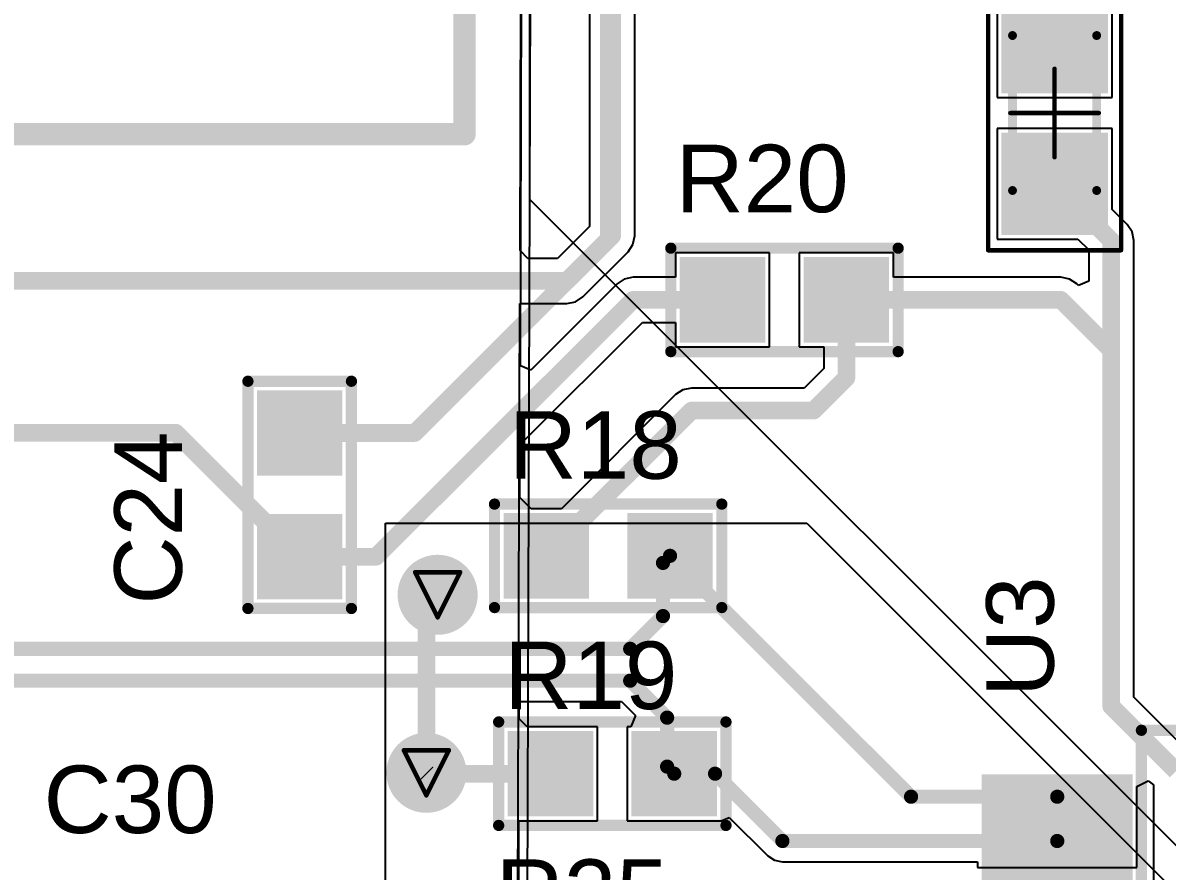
# Model space of a CAD drawing. Header units: inches. Extents: x 0 to 423, y -3 to 110.
# Drawn here: x 26.39 to 39.3, y 15.45 to 25.03 of the extents above; entities that cross this region are included whole.
import ezdxf

# ---------------------------------------------------------------- set-up
doc = ezdxf.new("R2010")
doc.units = ezdxf.units.IN
for name, color, linetype in [('Board Outline', 56, 'Continuous'), ('Bottom Layer', 5, 'Continuous'), ('Bottom Solder', 6, 'Continuous'), ('Drill Drawing', 1, 'Continuous'), ('Mechanical 1', 6, 'Continuous'), ('Mechanical 14', 56, 'Continuous'), ('Mechanical 15', 56, 'Continuous'), ('Mechanical 16', 56, 'Continuous'), ('Mechanical 6', 56, 'Continuous'), ('Mid Layer', 16, 'Continuous'), ('Mid Layer 2', 76, 'Continuous'), ('Top Layer', 1, 'Continuous'), ('Top Overlay', 2, 'Continuous'), ('Top Paste', 8, 'Continuous'), ('Top Solder', 216, 'Continuous'), ('Via Holes', 16, 'Continuous')]:
    doc.layers.add(name, color=color, linetype=linetype)
doc.styles.add('Arial', font='', dxfattribs={"height": 0.2})
doc.styles.get('Arial').set_extended_font_data('Arial')

# ---------------------------------------------------------------- blocks, each defined once
blk = doc.blocks.new('L_1608_51')
at = {"layer": 'Top Layer'}
for points in [[(-1.275, -0.5), (-1.275, 0.5), (-0.325, 0.5), (-0.325, -0.5)], [(0.325, -0.5), (0.325, 0.5), (1.275, 0.5), (1.275, -0.5)]]:
    blk.add_hatch(color=1, dxfattribs=at).paths.add_polyline_path(points)
at = {"layer": 'Top Paste'}
for points in [[(-1.275, -0.5), (-1.275, 0.5), (-0.325, 0.5), (-0.325, -0.5)], [(0.325, -0.5), (0.325, 0.5), (1.275, 0.5), (1.275, -0.5)]]:
    blk.add_hatch(color=8, dxfattribs=at).paths.add_polyline_path(points)
at = {"layer": 'Top Solder'}
for points in [[(-1.377, -0.602), (-1.377, 0.602), (-0.223, 0.602), (-0.223, -0.602)], [(0.223, -0.602), (0.223, 0.602), (1.377, 0.602), (1.377, -0.602)]]:
    blk.add_hatch(color=216, dxfattribs=at).paths.add_polyline_path(points)
at = {"layer": 'Mechanical 14'}
for points in [[(0.875, 0.475, 0.1, 0.1, 0), (-0.875, 0.475, 0.1, 0.1, 0)], [(-0.875, -0.475, 0.1, 0.1, 0), (-0.875, 0.475, 0.1, 0.1, 0)], [(0.875, -0.475, 0.1, 0.1, 0), (0.875, 0.475, 0.1, 0.1, 0)], [(0.875, -0.475, 0.1, 0.1, 0), (-0.875, -0.475, 0.1, 0.1, 0)]]:
    blk.add_lwpolyline(points, format="xyseb", dxfattribs=at)
for points in [[(-0.9, 0.475, 0.05, 0.05, 1), (-0.85, 0.475, 0.05, 0.05, 1)], [(-0.9, 0.475, 0.05, 0.05, 1), (-0.85, 0.475, 0.05, 0.05, 1)], [(0.85, 0.475, 0.05, 0.05, 1), (0.9, 0.475, 0.05, 0.05, 1)], [(0.85, 0.475, 0.05, 0.05, 1), (0.9, 0.475, 0.05, 0.05, 1)], [(-0.9, -0.475, 0.05, 0.05, 1), (-0.85, -0.475, 0.05, 0.05, 1)], [(-0.9, -0.475, 0.05, 0.05, 1), (-0.85, -0.475, 0.05, 0.05, 1)], [(0.85, -0.475, 0.05, 0.05, 1), (0.9, -0.475, 0.05, 0.05, 1)], [(0.85, -0.475, 0.05, 0.05, 1), (0.9, -0.475, 0.05, 0.05, 1)]]:
    blk.add_lwpolyline(points, format="xyseb", close=True, dxfattribs=at)
at = {"layer": 'Mechanical 15'}
for points in [[(1.55, 0.75, 0.05, 0.05, 0), (-1.55, 0.75, 0.05, 0.05, 0)], [(-1.55, -0.75, 0.05, 0.05, 0), (-1.55, 0.75, 0.05, 0.05, 0)], [(1.55, -0.75, 0.05, 0.05, 0), (1.55, 0.75, 0.05, 0.05, 0)], [(0, -0.5, 0.05, 0.05, 0), (0, 0.5, 0.05, 0.05, 0)], [(0.5, 0, 0.05, 0.05, 0), (-0.5, 0, 0.05, 0.05, 0)], [(1.55, -0.75, 0.05, 0.05, 0), (-1.55, -0.75, 0.05, 0.05, 0)]]:
    blk.add_lwpolyline(points, format="xyseb", dxfattribs=at)
for points in [[(-1.562, 0.75, 0.025, 0.025, 1), (-1.538, 0.75, 0.025, 0.025, 1)], [(-1.562, 0.75, 0.025, 0.025, 1), (-1.538, 0.75, 0.025, 0.025, 1)], [(1.538, 0.75, 0.025, 0.025, 1), (1.562, 0.75, 0.025, 0.025, 1)], [(1.538, 0.75, 0.025, 0.025, 1), (1.562, 0.75, 0.025, 0.025, 1)], [(-0.012, 0.5, 0.025, 0.025, 1), (0.012, 0.5, 0.025, 0.025, 1)], [(-0.512, 0, 0.025, 0.025, 1), (-0.487, 0, 0.025, 0.025, 1)], [(0.487, 0, 0.025, 0.025, 1), (0.512, 0, 0.025, 0.025, 1)], [(-0.012, -0.5, 0.025, 0.025, 1), (0.012, -0.5, 0.025, 0.025, 1)], [(-1.562, -0.75, 0.025, 0.025, 1), (-1.538, -0.75, 0.025, 0.025, 1)], [(-1.562, -0.75, 0.025, 0.025, 1), (-1.538, -0.75, 0.025, 0.025, 1)], [(1.538, -0.75, 0.025, 0.025, 1), (1.562, -0.75, 0.025, 0.025, 1)], [(1.538, -0.75, 0.025, 0.025, 1), (1.562, -0.75, 0.025, 0.025, 1)]]:
    blk.add_lwpolyline(points, format="xyseb", close=True, dxfattribs=at)
blk = doc.blocks.new('0603C_TBD_90')
at = {"layer": 'Top Layer'}
for points in [[(-0.381, 0.381), (0.381, 0.381), (0.381, -0.381), (-0.381, -0.381)], [(1.016, 0.381), (1.778, 0.381), (1.778, -0.381), (1.016, -0.381)]]:
    blk.add_hatch(color=1, dxfattribs=at).paths.add_polyline_path(points)
at = {"layer": 'Top Paste'}
for points in [[(-0.381, 0.381), (0.381, 0.381), (0.381, -0.381), (-0.381, -0.381)], [(1.016, 0.381), (1.778, 0.381), (1.778, -0.381), (1.016, -0.381)]]:
    blk.add_hatch(color=8, dxfattribs=at).paths.add_polyline_path(points)
at = {"layer": 'Top Solder'}
for points in [[(-0.4826, 0.4826), (0.4826, 0.4826), (0.4826, -0.4826), (-0.4826, -0.4826)], [(0.9144, 0.4826), (1.8796, 0.4826), (1.8796, -0.4826), (0.9144, -0.4826)]]:
    blk.add_hatch(color=216, dxfattribs=at).paths.add_polyline_path(points)
at = {"layer": 'Top Overlay'}
for points in [[(-0.5842, -0.5842, 0.127, 0.127, 0), (-0.5842, 0.5842, 0.127, 0.127, 0)], [(1.9812, 0.5842, 0.127, 0.127, 0), (-0.5842, 0.5842, 0.127, 0.127, 0)], [(1.9812, -0.5842, 0.127, 0.127, 0), (1.9812, 0.5842, 0.127, 0.127, 0)], [(1.9812, -0.5842, 0.127, 0.127, 0), (-0.5842, -0.5842, 0.127, 0.127, 0)]]:
    blk.add_lwpolyline(points, format="xyseb", dxfattribs=at)
for points in [[(-0.61595, 0.5842, 0.0635, 0.0635, 1), (-0.55245, 0.5842, 0.0635, 0.0635, 1)], [(-0.61595, 0.5842, 0.0635, 0.0635, 1), (-0.55245, 0.5842, 0.0635, 0.0635, 1)], [(1.94945, 0.5842, 0.0635, 0.0635, 1), (2.01295, 0.5842, 0.0635, 0.0635, 1)], [(1.94945, 0.5842, 0.0635, 0.0635, 1), (2.01295, 0.5842, 0.0635, 0.0635, 1)], [(-0.61595, -0.5842, 0.0635, 0.0635, 1), (-0.55245, -0.5842, 0.0635, 0.0635, 1)], [(-0.61595, -0.5842, 0.0635, 0.0635, 1), (-0.55245, -0.5842, 0.0635, 0.0635, 1)], [(1.94945, -0.5842, 0.0635, 0.0635, 1), (2.01295, -0.5842, 0.0635, 0.0635, 1)], [(1.94945, -0.5842, 0.0635, 0.0635, 1), (2.01295, -0.5842, 0.0635, 0.0635, 1)]]:
    blk.add_lwpolyline(points, format="xyseb", close=True, dxfattribs=at)
blk = doc.blocks.new('R_1608_119')
at = {"layer": 'Top Layer'}
for points in [[(-0.381, 0.381), (0.381, 0.381), (0.381, -0.381), (-0.381, -0.381)], [(1.016, 0.381), (1.778, 0.381), (1.778, -0.381), (1.016, -0.381)]]:
    blk.add_hatch(color=1, dxfattribs=at).paths.add_polyline_path(points)
at = {"layer": 'Top Paste'}
for points in [[(-0.381, 0.381), (0.381, 0.381), (0.381, -0.381), (-0.381, -0.381)], [(1.016, 0.381), (1.778, 0.381), (1.778, -0.381), (1.016, -0.381)]]:
    blk.add_hatch(color=8, dxfattribs=at).paths.add_polyline_path(points)
at = {"layer": 'Top Solder'}
for points in [[(-0.4826, 0.4826), (0.4826, 0.4826), (0.4826, -0.4826), (-0.4826, -0.4826)], [(0.9144, 0.4826), (1.8796, 0.4826), (1.8796, -0.4826), (0.9144, -0.4826)]]:
    blk.add_hatch(color=216, dxfattribs=at).paths.add_polyline_path(points)
at = {"layer": 'Top Overlay'}
for points in [[(1.9812, 0.5842, 0.127, 0.127, 0), (-0.5842, 0.5842, 0.127, 0.127, 0)], [(-0.5842, 0.5842, 0.127, 0.127, 0), (-0.5842, -0.5842, 0.127, 0.127, 0)], [(1.9812, 0.5842, 0.127, 0.127, 0), (1.9812, -0.5842, 0.127, 0.127, 0)], [(1.9812, -0.5842, 0.127, 0.127, 0), (-0.5842, -0.5842, 0.127, 0.127, 0)]]:
    blk.add_lwpolyline(points, format="xyseb", dxfattribs=at)
for points in [[(-0.61595, 0.5842, 0.0635, 0.0635, 1), (-0.55245, 0.5842, 0.0635, 0.0635, 1)], [(-0.61595, 0.5842, 0.0635, 0.0635, 1), (-0.55245, 0.5842, 0.0635, 0.0635, 1)], [(1.94945, 0.5842, 0.0635, 0.0635, 1), (2.01295, 0.5842, 0.0635, 0.0635, 1)], [(1.94945, 0.5842, 0.0635, 0.0635, 1), (2.01295, 0.5842, 0.0635, 0.0635, 1)], [(-0.61595, -0.5842, 0.0635, 0.0635, 1), (-0.55245, -0.5842, 0.0635, 0.0635, 1)], [(-0.61595, -0.5842, 0.0635, 0.0635, 1), (-0.55245, -0.5842, 0.0635, 0.0635, 1)], [(1.94945, -0.5842, 0.0635, 0.0635, 1), (2.01295, -0.5842, 0.0635, 0.0635, 1)], [(1.94945, -0.5842, 0.0635, 0.0635, 1), (2.01295, -0.5842, 0.0635, 0.0635, 1)]]:
    blk.add_lwpolyline(points, format="xyseb", close=True, dxfattribs=at)
blk = doc.blocks.new('R_1608_120')
at = {"layer": 'Top Layer'}
for points in [[(-0.381, 0.381), (0.381, 0.381), (0.381, -0.381), (-0.381, -0.381)], [(1.016, 0.381), (1.778, 0.381), (1.778, -0.381), (1.016, -0.381)]]:
    blk.add_hatch(color=1, dxfattribs=at).paths.add_polyline_path(points)
at = {"layer": 'Top Paste'}
for points in [[(-0.381, 0.381), (0.381, 0.381), (0.381, -0.381), (-0.381, -0.381)], [(1.016, 0.381), (1.778, 0.381), (1.778, -0.381), (1.016, -0.381)]]:
    blk.add_hatch(color=8, dxfattribs=at).paths.add_polyline_path(points)
at = {"layer": 'Top Solder'}
for points in [[(-0.4826, 0.4826), (0.4826, 0.4826), (0.4826, -0.4826), (-0.4826, -0.4826)], [(0.9144, 0.4826), (1.8796, 0.4826), (1.8796, -0.4826), (0.9144, -0.4826)]]:
    blk.add_hatch(color=216, dxfattribs=at).paths.add_polyline_path(points)
at = {"layer": 'Top Overlay'}
for points in [[(-0.5842, 0.5842, 0.127, 0.127, 0), (-0.5842, -0.5842, 0.127, 0.127, 0)], [(1.9812, 0.5842, 0.127, 0.127, 0), (-0.5842, 0.5842, 0.127, 0.127, 0)], [(1.9812, 0.5842, 0.127, 0.127, 0), (1.9812, -0.5842, 0.127, 0.127, 0)], [(1.9812, -0.5842, 0.127, 0.127, 0), (-0.5842, -0.5842, 0.127, 0.127, 0)]]:
    blk.add_lwpolyline(points, format="xyseb", dxfattribs=at)
for points in [[(-0.61595, 0.5842, 0.0635, 0.0635, 1), (-0.55245, 0.5842, 0.0635, 0.0635, 1)], [(-0.61595, 0.5842, 0.0635, 0.0635, 1), (-0.55245, 0.5842, 0.0635, 0.0635, 1)], [(1.94945, 0.5842, 0.0635, 0.0635, 1), (2.01295, 0.5842, 0.0635, 0.0635, 1)], [(1.94945, 0.5842, 0.0635, 0.0635, 1), (2.01295, 0.5842, 0.0635, 0.0635, 1)], [(-0.61595, -0.5842, 0.0635, 0.0635, 1), (-0.55245, -0.5842, 0.0635, 0.0635, 1)], [(-0.61595, -0.5842, 0.0635, 0.0635, 1), (-0.55245, -0.5842, 0.0635, 0.0635, 1)], [(1.94945, -0.5842, 0.0635, 0.0635, 1), (2.01295, -0.5842, 0.0635, 0.0635, 1)], [(1.94945, -0.5842, 0.0635, 0.0635, 1), (2.01295, -0.5842, 0.0635, 0.0635, 1)]]:
    blk.add_lwpolyline(points, format="xyseb", close=True, dxfattribs=at)
blk = doc.blocks.new('R_1608_121')
at = {"layer": 'Top Layer'}
for points in [[(-0.381, 0.381), (0.381, 0.381), (0.381, -0.381), (-0.381, -0.381)], [(1.016, 0.381), (1.778, 0.381), (1.778, -0.381), (1.016, -0.381)]]:
    blk.add_hatch(color=1, dxfattribs=at).paths.add_polyline_path(points)
at = {"layer": 'Top Paste'}
for points in [[(-0.381, 0.381), (0.381, 0.381), (0.381, -0.381), (-0.381, -0.381)], [(1.016, 0.381), (1.778, 0.381), (1.778, -0.381), (1.016, -0.381)]]:
    blk.add_hatch(color=8, dxfattribs=at).paths.add_polyline_path(points)
at = {"layer": 'Top Solder'}
for points in [[(-0.4826, 0.4826), (0.4826, 0.4826), (0.4826, -0.4826), (-0.4826, -0.4826)], [(0.9144, 0.4826), (1.8796, 0.4826), (1.8796, -0.4826), (0.9144, -0.4826)]]:
    blk.add_hatch(color=216, dxfattribs=at).paths.add_polyline_path(points)
at = {"layer": 'Top Overlay'}
for points in [[(-0.5842, -0.5842, 0.127, 0.127, 0), (-0.5842, 0.5842, 0.127, 0.127, 0)], [(-0.5842, 0.5842, 0.127, 0.127, 0), (1.9812, 0.5842, 0.127, 0.127, 0)], [(1.9812, -0.5842, 0.127, 0.127, 0), (1.9812, 0.5842, 0.127, 0.127, 0)], [(-0.5842, -0.5842, 0.127, 0.127, 0), (1.9812, -0.5842, 0.127, 0.127, 0)]]:
    blk.add_lwpolyline(points, format="xyseb", dxfattribs=at)
for points in [[(-0.61595, 0.5842, 0.0635, 0.0635, 1), (-0.55245, 0.5842, 0.0635, 0.0635, 1)], [(-0.61595, 0.5842, 0.0635, 0.0635, 1), (-0.55245, 0.5842, 0.0635, 0.0635, 1)], [(1.94945, 0.5842, 0.0635, 0.0635, 1), (2.01295, 0.5842, 0.0635, 0.0635, 1)], [(1.94945, 0.5842, 0.0635, 0.0635, 1), (2.01295, 0.5842, 0.0635, 0.0635, 1)], [(-0.61595, -0.5842, 0.0635, 0.0635, 1), (-0.55245, -0.5842, 0.0635, 0.0635, 1)], [(-0.61595, -0.5842, 0.0635, 0.0635, 1), (-0.55245, -0.5842, 0.0635, 0.0635, 1)], [(1.94945, -0.5842, 0.0635, 0.0635, 1), (2.01295, -0.5842, 0.0635, 0.0635, 1)], [(1.94945, -0.5842, 0.0635, 0.0635, 1), (2.01295, -0.5842, 0.0635, 0.0635, 1)]]:
    blk.add_lwpolyline(points, format="xyseb", close=True, dxfattribs=at)
blk = doc.blocks.new('W5500_131')
at = {"layer": 'Top Layer'}
for points in [[(-2.600071, 5.200142), (-2.600071, 3.700018), (-2.900045, 3.700018), (-2.900045, 5.200142)], [(-2.099945, 5.200142), (-2.099945, 3.700018), (-2.399919, 3.700018), (-2.399919, 5.200142)], [(-1.600073, 5.200142), (-1.600073, 3.700018), (-1.900047, 3.700018), (-1.900047, 5.200142)], [(-1.099947, 5.200142), (-1.099947, 3.700018), (-1.399921, 3.700018), (-1.399921, 5.200142)], [(-0.600075, 5.200142), (-0.600075, 3.700018), (-0.900049, 3.700018), (-0.900049, 5.200142)], [(-0.099949, 5.200142), (-0.099949, 3.700018), (-0.399923, 3.700018), (-0.399923, 5.200142)], [(0.399923, 5.200142), (0.399923, 3.700018), (0.099949, 3.700018), (0.099949, 5.200142)], [(0.900049, 5.200142), (0.900049, 3.700018), (0.600075, 3.700018), (0.600075, 5.200142)], [(1.399921, 5.200142), (1.399921, 3.700018), (1.099947, 3.700018), (1.099947, 5.200142)], [(1.900047, 5.200142), (1.900047, 3.700018), (1.600073, 3.700018), (1.600073, 5.200142)], [(2.399919, 5.200142), (2.399919, 3.700018), (2.099945, 3.700018), (2.099945, 5.200142)], [(2.900045, 5.200142), (2.900045, 3.700018), (2.600071, 3.700018), (2.600071, 5.200142)], [(-5.200142, 2.900045), (-3.700018, 2.900045), (-3.700018, 2.600071), (-5.200142, 2.600071)], [(5.200142, 2.600071), (3.700018, 2.600071), (3.700018, 2.900045), (5.200142, 2.900045)], [(-5.200142, 2.399919), (-3.700018, 2.399919), (-3.700018, 2.099945), (-5.200142, 2.099945)], [(5.200142, 2.099945), (3.700018, 2.099945), (3.700018, 2.399919), (5.200142, 2.399919)], [(-5.200142, 1.900047), (-3.700018, 1.900047), (-3.700018, 1.600073), (-5.200142, 1.600073)], [(5.200142, 1.600073), (3.700018, 1.600073), (3.700018, 1.900047), (5.200142, 1.900047)], [(-5.200142, 1.399921), (-3.700018, 1.399921), (-3.700018, 1.099947), (-5.200142, 1.099947)], [(5.200142, 1.099947), (3.700018, 1.099947), (3.700018, 1.399921), (5.200142, 1.399921)], [(-5.200142, 0.900049), (-3.700018, 0.900049), (-3.700018, 0.600075), (-5.200142, 0.600075)], [(5.200142, 0.600075), (3.700018, 0.600075), (3.700018, 0.900049), (5.200142, 0.900049)], [(-5.200142, 0.399923), (-3.700018, 0.399923), (-3.700018, 0.099949), (-5.200142, 0.099949)], [(5.200142, 0.099949), (3.700018, 0.099949), (3.700018, 0.399923), (5.200142, 0.399923)], [(-5.200142, -0.099949), (-3.700018, -0.099949), (-3.700018, -0.399923), (-5.200142, -0.399923)], [(5.200142, -0.399923), (3.700018, -0.399923), (3.700018, -0.099949), (5.200142, -0.099949)], [(-5.200142, -0.600075), (-3.700018, -0.600075), (-3.700018, -0.900049), (-5.200142, -0.900049)], [(5.200142, -0.900049), (3.700018, -0.900049), (3.700018, -0.600075), (5.200142, -0.600075)], [(-5.200142, -1.099947), (-3.700018, -1.099947), (-3.700018, -1.399921), (-5.200142, -1.399921)], [(5.200142, -1.399921), (3.700018, -1.399921), (3.700018, -1.099947), (5.200142, -1.099947)], [(-5.200142, -1.600073), (-3.700018, -1.600073), (-3.700018, -1.900047), (-5.200142, -1.900047)], [(5.200142, -1.900047), (3.700018, -1.900047), (3.700018, -1.600073), (5.200142, -1.600073)], [(-5.200142, -2.099945), (-3.700018, -2.099945), (-3.700018, -2.399919), (-5.200142, -2.399919)], [(5.200142, -2.399919), (3.700018, -2.399919), (3.700018, -2.099945), (5.200142, -2.099945)], [(-5.200142, -2.600071), (-3.700018, -2.600071), (-3.700018, -2.900045), (-5.200142, -2.900045)], [(5.200142, -2.900045), (3.700018, -2.900045), (3.700018, -2.600071), (5.200142, -2.600071)], [(-2.900045, -5.200142), (-2.900045, -3.700018), (-2.600071, -3.700018), (-2.600071, -5.200142)], [(-2.399919, -5.200142), (-2.399919, -3.700018), (-2.099945, -3.700018), (-2.099945, -5.200142)], [(-1.900047, -5.200142), (-1.900047, -3.700018), (-1.600073, -3.700018), (-1.600073, -5.200142)], [(-1.399921, -5.200142), (-1.399921, -3.700018), (-1.099947, -3.700018), (-1.099947, -5.200142)], [(-0.900049, -5.200142), (-0.900049, -3.700018), (-0.600075, -3.700018), (-0.600075, -5.200142)], [(-0.399923, -5.200142), (-0.399923, -3.700018), (-0.099949, -3.700018), (-0.099949, -5.200142)], [(0.099949, -5.200142), (0.099949, -3.700018), (0.399923, -3.700018), (0.399923, -5.200142)], [(0.600075, -5.200142), (0.600075, -3.700018), (0.900049, -3.700018), (0.900049, -5.200142)], [(1.099947, -5.200142), (1.099947, -3.700018), (1.399921, -3.700018), (1.399921, -5.200142)], [(1.600073, -5.200142), (1.600073, -3.700018), (1.900047, -3.700018), (1.900047, -5.200142)], [(2.099945, -5.200142), (2.099945, -3.700018), (2.399919, -3.700018), (2.399919, -5.200142)], [(2.600071, -5.200142), (2.600071, -3.700018), (2.900045, -3.700018), (2.900045, -5.200142)]]:
    blk.add_hatch(color=1, dxfattribs=at).paths.add_polyline_path(points)
at = {"layer": 'Top Paste'}
for points in [[(-2.600071, 5.200142), (-2.600071, 3.700018), (-2.900045, 3.700018), (-2.900045, 5.200142)], [(-2.099945, 5.200142), (-2.099945, 3.700018), (-2.399919, 3.700018), (-2.399919, 5.200142)], [(-1.600073, 5.200142), (-1.600073, 3.700018), (-1.900047, 3.700018), (-1.900047, 5.200142)], [(-1.099947, 5.200142), (-1.099947, 3.700018), (-1.399921, 3.700018), (-1.399921, 5.200142)], [(-0.600075, 5.200142), (-0.600075, 3.700018), (-0.900049, 3.700018), (-0.900049, 5.200142)], [(-0.099949, 5.200142), (-0.099949, 3.700018), (-0.399923, 3.700018), (-0.399923, 5.200142)], [(0.399923, 5.200142), (0.399923, 3.700018), (0.099949, 3.700018), (0.099949, 5.200142)], [(0.900049, 5.200142), (0.900049, 3.700018), (0.600075, 3.700018), (0.600075, 5.200142)], [(1.399921, 5.200142), (1.399921, 3.700018), (1.099947, 3.700018), (1.099947, 5.200142)], [(1.900047, 5.200142), (1.900047, 3.700018), (1.600073, 3.700018), (1.600073, 5.200142)], [(2.399919, 5.200142), (2.399919, 3.700018), (2.099945, 3.700018), (2.099945, 5.200142)], [(2.900045, 5.200142), (2.900045, 3.700018), (2.600071, 3.700018), (2.600071, 5.200142)], [(-5.200142, 2.900045), (-3.700018, 2.900045), (-3.700018, 2.600071), (-5.200142, 2.600071)], [(5.200142, 2.600071), (3.700018, 2.600071), (3.700018, 2.900045), (5.200142, 2.900045)], [(-5.200142, 2.399919), (-3.700018, 2.399919), (-3.700018, 2.099945), (-5.200142, 2.099945)], [(5.200142, 2.099945), (3.700018, 2.099945), (3.700018, 2.399919), (5.200142, 2.399919)], [(-5.200142, 1.900047), (-3.700018, 1.900047), (-3.700018, 1.600073), (-5.200142, 1.600073)], [(5.200142, 1.600073), (3.700018, 1.600073), (3.700018, 1.900047), (5.200142, 1.900047)], [(-5.200142, 1.399921), (-3.700018, 1.399921), (-3.700018, 1.099947), (-5.200142, 1.099947)], [(5.200142, 1.099947), (3.700018, 1.099947), (3.700018, 1.399921), (5.200142, 1.399921)], [(-5.200142, 0.900049), (-3.700018, 0.900049), (-3.700018, 0.600075), (-5.200142, 0.600075)], [(5.200142, 0.600075), (3.700018, 0.600075), (3.700018, 0.900049), (5.200142, 0.900049)], [(-5.200142, 0.399923), (-3.700018, 0.399923), (-3.700018, 0.099949), (-5.200142, 0.099949)], [(5.200142, 0.099949), (3.700018, 0.099949), (3.700018, 0.399923), (5.200142, 0.399923)], [(-5.200142, -0.099949), (-3.700018, -0.099949), (-3.700018, -0.399923), (-5.200142, -0.399923)], [(5.200142, -0.399923), (3.700018, -0.399923), (3.700018, -0.099949), (5.200142, -0.099949)], [(-5.200142, -0.600075), (-3.700018, -0.600075), (-3.700018, -0.900049), (-5.200142, -0.900049)], [(5.200142, -0.900049), (3.700018, -0.900049), (3.700018, -0.600075), (5.200142, -0.600075)], [(-5.200142, -1.099947), (-3.700018, -1.099947), (-3.700018, -1.399921), (-5.200142, -1.399921)], [(5.200142, -1.399921), (3.700018, -1.399921), (3.700018, -1.099947), (5.200142, -1.099947)], [(-5.200142, -1.600073), (-3.700018, -1.600073), (-3.700018, -1.900047), (-5.200142, -1.900047)], [(5.200142, -1.900047), (3.700018, -1.900047), (3.700018, -1.600073), (5.200142, -1.600073)], [(-5.200142, -2.099945), (-3.700018, -2.099945), (-3.700018, -2.399919), (-5.200142, -2.399919)], [(5.200142, -2.399919), (3.700018, -2.399919), (3.700018, -2.099945), (5.200142, -2.099945)], [(-5.200142, -2.600071), (-3.700018, -2.600071), (-3.700018, -2.900045), (-5.200142, -2.900045)], [(5.200142, -2.900045), (3.700018, -2.900045), (3.700018, -2.600071), (5.200142, -2.600071)], [(-2.900045, -5.200142), (-2.900045, -3.700018), (-2.600071, -3.700018), (-2.600071, -5.200142)], [(-2.399919, -5.200142), (-2.399919, -3.700018), (-2.099945, -3.700018), (-2.099945, -5.200142)], [(-1.900047, -5.200142), (-1.900047, -3.700018), (-1.600073, -3.700018), (-1.600073, -5.200142)], [(-1.399921, -5.200142), (-1.399921, -3.700018), (-1.099947, -3.700018), (-1.099947, -5.200142)], [(-0.900049, -5.200142), (-0.900049, -3.700018), (-0.600075, -3.700018), (-0.600075, -5.200142)], [(-0.399923, -5.200142), (-0.399923, -3.700018), (-0.099949, -3.700018), (-0.099949, -5.200142)], [(0.099949, -5.200142), (0.099949, -3.700018), (0.399923, -3.700018), (0.399923, -5.200142)], [(0.600075, -5.200142), (0.600075, -3.700018), (0.900049, -3.700018), (0.900049, -5.200142)], [(1.099947, -5.200142), (1.099947, -3.700018), (1.399921, -3.700018), (1.399921, -5.200142)], [(1.600073, -5.200142), (1.600073, -3.700018), (1.900047, -3.700018), (1.900047, -5.200142)], [(2.099945, -5.200142), (2.099945, -3.700018), (2.399919, -3.700018), (2.399919, -5.200142)], [(2.600071, -5.200142), (2.600071, -3.700018), (2.900045, -3.700018), (2.900045, -5.200142)]]:
    blk.add_hatch(color=8, dxfattribs=at).paths.add_polyline_path(points)
at = {"layer": 'Top Solder'}
for points in [[(-2.498471, 5.301742), (-2.498471, 3.598418), (-3.001645, 3.598418), (-3.001645, 5.301742)], [(-1.998345, 5.301742), (-1.998345, 3.598418), (-2.501519, 3.598418), (-2.501519, 5.301742)], [(-1.498473, 5.301742), (-1.498473, 3.598418), (-2.001647, 3.598418), (-2.001647, 5.301742)], [(-0.998347, 5.301742), (-0.998347, 3.598418), (-1.501521, 3.598418), (-1.501521, 5.301742)], [(-0.498475, 5.301742), (-0.498475, 3.598418), (-1.001649, 3.598418), (-1.001649, 5.301742)], [(0.001651, 5.301742), (0.001651, 3.598418), (-0.501523, 3.598418), (-0.501523, 5.301742)], [(0.501523, 5.301742), (0.501523, 3.598418), (-0.001651, 3.598418), (-0.001651, 5.301742)], [(1.001649, 5.301742), (1.001649, 3.598418), (0.498475, 3.598418), (0.498475, 5.301742)], [(1.501521, 5.301742), (1.501521, 3.598418), (0.998347, 3.598418), (0.998347, 5.301742)], [(2.001647, 5.301742), (2.001647, 3.598418), (1.498473, 3.598418), (1.498473, 5.301742)], [(2.501519, 5.301742), (2.501519, 3.598418), (1.998345, 3.598418), (1.998345, 5.301742)], [(3.001645, 5.301742), (3.001645, 3.598418), (2.498471, 3.598418), (2.498471, 5.301742)], [(-5.301742, 3.001645), (-3.598418, 3.001645), (-3.598418, 2.498471), (-5.301742, 2.498471)], [(5.301742, 2.498471), (3.598418, 2.498471), (3.598418, 3.001645), (5.301742, 3.001645)], [(-5.301742, 2.501519), (-3.598418, 2.501519), (-3.598418, 1.998345), (-5.301742, 1.998345)], [(5.301742, 1.998345), (3.598418, 1.998345), (3.598418, 2.501519), (5.301742, 2.501519)], [(-5.301742, 2.001647), (-3.598418, 2.001647), (-3.598418, 1.498473), (-5.301742, 1.498473)], [(5.301742, 1.498473), (3.598418, 1.498473), (3.598418, 2.001647), (5.301742, 2.001647)], [(-5.301742, 1.501521), (-3.598418, 1.501521), (-3.598418, 0.998347), (-5.301742, 0.998347)], [(5.301742, 0.998347), (3.598418, 0.998347), (3.598418, 1.501521), (5.301742, 1.501521)], [(-5.301742, 1.001649), (-3.598418, 1.001649), (-3.598418, 0.498475), (-5.301742, 0.498475)], [(5.301742, 0.498475), (3.598418, 0.498475), (3.598418, 1.001649), (5.301742, 1.001649)], [(-5.301742, 0.501523), (-3.598418, 0.501523), (-3.598418, -0.001651), (-5.301742, -0.001651)], [(5.301742, -0.001651), (3.598418, -0.001651), (3.598418, 0.501523), (5.301742, 0.501523)], [(-5.301742, 0.001651), (-3.598418, 0.001651), (-3.598418, -0.501523), (-5.301742, -0.501523)], [(5.301742, -0.501523), (3.598418, -0.501523), (3.598418, 0.001651), (5.301742, 0.001651)], [(-5.301742, -0.498475), (-3.598418, -0.498475), (-3.598418, -1.001649), (-5.301742, -1.001649)], [(5.301742, -1.001649), (3.598418, -1.001649), (3.598418, -0.498475), (5.301742, -0.498475)], [(-5.301742, -0.998347), (-3.598418, -0.998347), (-3.598418, -1.501521), (-5.301742, -1.501521)], [(5.301742, -1.501521), (3.598418, -1.501521), (3.598418, -0.998347), (5.301742, -0.998347)], [(-5.301742, -1.498473), (-3.598418, -1.498473), (-3.598418, -2.001647), (-5.301742, -2.001647)], [(5.301742, -2.001647), (3.598418, -2.001647), (3.598418, -1.498473), (5.301742, -1.498473)], [(-5.301742, -1.998345), (-3.598418, -1.998345), (-3.598418, -2.501519), (-5.301742, -2.501519)], [(5.301742, -2.501519), (3.598418, -2.501519), (3.598418, -1.998345), (5.301742, -1.998345)], [(-5.301742, -2.498471), (-3.598418, -2.498471), (-3.598418, -3.001645), (-5.301742, -3.001645)], [(5.301742, -3.001645), (3.598418, -3.001645), (3.598418, -2.498471), (5.301742, -2.498471)], [(-3.001645, -5.301742), (-3.001645, -3.598418), (-2.498471, -3.598418), (-2.498471, -5.301742)], [(-2.501519, -5.301742), (-2.501519, -3.598418), (-1.998345, -3.598418), (-1.998345, -5.301742)], [(-2.001647, -5.301742), (-2.001647, -3.598418), (-1.498473, -3.598418), (-1.498473, -5.301742)], [(-1.501521, -5.301742), (-1.501521, -3.598418), (-0.998347, -3.598418), (-0.998347, -5.301742)], [(-1.001649, -5.301742), (-1.001649, -3.598418), (-0.498475, -3.598418), (-0.498475, -5.301742)], [(-0.501523, -5.301742), (-0.501523, -3.598418), (0.001651, -3.598418), (0.001651, -5.301742)], [(-0.001651, -5.301742), (-0.001651, -3.598418), (0.501523, -3.598418), (0.501523, -5.301742)], [(0.498475, -5.301742), (0.498475, -3.598418), (1.001649, -3.598418), (1.001649, -5.301742)], [(0.998347, -5.301742), (0.998347, -3.598418), (1.501521, -3.598418), (1.501521, -5.301742)], [(1.498473, -5.301742), (1.498473, -3.598418), (2.001647, -3.598418), (2.001647, -5.301742)], [(1.998345, -5.301742), (1.998345, -3.598418), (2.501519, -3.598418), (2.501519, -5.301742)], [(2.498471, -5.301742), (2.498471, -3.598418), (3.001645, -3.598418), (3.001645, -5.301742)]]:
    blk.add_hatch(color=216, dxfattribs=at).paths.add_polyline_path(points)
at = {"layer": 'Mechanical 16'}
for points in [[(-3.50012, -3.50012, 0.127, 0.127, 0), (-3.50012, 3.50012, 0.127, 0.127, 0)], [(-3.50012, 3.50012, 0.127, 0.127, 0), (3.50012, 3.50012, 0.127, 0.127, 0)], [(3.50012, -3.50012, 0.127, 0.127, 0), (3.50012, 3.50012, 0.127, 0.127, 0)], [(-3.50012, -3.50012, 0.127, 0.127, 0), (3.50012, -3.50012, 0.127, 0.127, 0)]]:
    blk.add_lwpolyline(points, format="xyseb", dxfattribs=at)
for points in [[(-3.53187, 3.50012, 0.0635, 0.0635, 1), (-3.46837, 3.50012, 0.0635, 0.0635, 1)], [(-3.53187, 3.50012, 0.0635, 0.0635, 1), (-3.46837, 3.50012, 0.0635, 0.0635, 1)], [(3.46837, 3.50012, 0.0635, 0.0635, 1), (3.53187, 3.50012, 0.0635, 0.0635, 1)], [(3.46837, 3.50012, 0.0635, 0.0635, 1), (3.53187, 3.50012, 0.0635, 0.0635, 1)], [(-2.240026, 2.54, 0.127, 0.127, 1), (-2.839974, 2.54, 0.127, 0.127, 1)], [(-2.871724, 2.54, 0.0635, 0.0635, 1), (-2.808224, 2.54, 0.0635, 0.0635, 1)], [(-2.271776, 2.54, 0.0635, 0.0635, 1), (-2.208276, 2.54, 0.0635, 0.0635, 1)], [(-3.53187, -3.50012, 0.0635, 0.0635, 1), (-3.46837, -3.50012, 0.0635, 0.0635, 1)], [(-3.53187, -3.50012, 0.0635, 0.0635, 1), (-3.46837, -3.50012, 0.0635, 0.0635, 1)], [(3.46837, -3.50012, 0.0635, 0.0635, 1), (3.53187, -3.50012, 0.0635, 0.0635, 1)], [(3.46837, -3.50012, 0.0635, 0.0635, 1), (3.53187, -3.50012, 0.0635, 0.0635, 1)]]:
    blk.add_lwpolyline(points, format="xyseb", close=True, dxfattribs=at)
at = {"layer": 'Mechanical 6'}
for points in [[(1.249934, 5.500116, 0.127, 0.127, 0), (1.249934, 5.999988, 0.127, 0.127, 0)], [(-1.249934, 5.500116, 0.127, 0.127, 0), (-1.249934, 5.750052, 0.127, 0.127, 0)], [(5.500116, 2.249932, 0.127, 0.127, 0), (5.750052, 2.249932, 0.127, 0.127, 0)], [(-5.750052, 0.750062, 0.127, 0.127, 0), (-5.500116, 0.750062, 0.127, 0.127, 0)], [(5.500116, -0.249936, 0.127, 0.127, 0), (5.999988, -0.249936, 0.127, 0.127, 0)], [(-5.999988, -1.75006, 0.127, 0.127, 0), (-5.500116, -1.75006, 0.127, 0.127, 0)], [(5.500116, -2.750058, 0.127, 0.127, 0), (5.750052, -2.750058, 0.127, 0.127, 0)], [(-1.75006, -5.750052, 0.127, 0.127, 0), (-1.75006, -5.500116, 0.127, 0.127, 0)], [(0.750062, -5.999988, 0.127, 0.127, 0), (0.750062, -5.500116, 0.127, 0.127, 0)]]:
    blk.add_lwpolyline(points, format="xyseb", dxfattribs=at)
for points in [[(1.218184, 5.999988, 0.0635, 0.0635, 1), (1.281684, 5.999988, 0.0635, 0.0635, 1)], [(-1.281684, 5.750052, 0.0635, 0.0635, 1), (-1.218184, 5.750052, 0.0635, 0.0635, 1)], [(-1.281684, 5.500116, 0.0635, 0.0635, 1), (-1.218184, 5.500116, 0.0635, 0.0635, 1)], [(1.218184, 5.500116, 0.0635, 0.0635, 1), (1.281684, 5.500116, 0.0635, 0.0635, 1)], [(5.468366, 2.249932, 0.0635, 0.0635, 1), (5.531866, 2.249932, 0.0635, 0.0635, 1)], [(5.718302, 2.249932, 0.0635, 0.0635, 1), (5.781802, 2.249932, 0.0635, 0.0635, 1)], [(-5.781802, 0.750062, 0.0635, 0.0635, 1), (-5.718302, 0.750062, 0.0635, 0.0635, 1)], [(-5.531866, 0.750062, 0.0635, 0.0635, 1), (-5.468366, 0.750062, 0.0635, 0.0635, 1)], [(5.468366, -0.249936, 0.0635, 0.0635, 1), (5.531866, -0.249936, 0.0635, 0.0635, 1)], [(5.968238, -0.249936, 0.0635, 0.0635, 1), (6.031738, -0.249936, 0.0635, 0.0635, 1)], [(-6.031738, -1.75006, 0.0635, 0.0635, 1), (-5.968238, -1.75006, 0.0635, 0.0635, 1)], [(-5.531866, -1.75006, 0.0635, 0.0635, 1), (-5.468366, -1.75006, 0.0635, 0.0635, 1)], [(5.468366, -2.750058, 0.0635, 0.0635, 1), (5.531866, -2.750058, 0.0635, 0.0635, 1)], [(5.718302, -2.750058, 0.0635, 0.0635, 1), (5.781802, -2.750058, 0.0635, 0.0635, 1)], [(-1.78181, -5.500116, 0.0635, 0.0635, 1), (-1.71831, -5.500116, 0.0635, 0.0635, 1)], [(0.718312, -5.500116, 0.0635, 0.0635, 1), (0.781812, -5.500116, 0.0635, 0.0635, 1)], [(-1.78181, -5.750052, 0.0635, 0.0635, 1), (-1.71831, -5.750052, 0.0635, 0.0635, 1)], [(0.718312, -5.999988, 0.0635, 0.0635, 1), (0.781812, -5.999988, 0.0635, 0.0635, 1)]]:
    blk.add_lwpolyline(points, format="xyseb", close=True, dxfattribs=at)

msp = doc.modelspace()

# ---------------------------------------------------------------- hatches: boundary and pattern name
at = {"layer": 'Bottom Layer'}
h = msp.add_hatch(color=5, dxfattribs=at)
edge = h.paths.add_edge_path()
edge.add_arc((31.067, 18.57), 0.35, 0, 360)
h = msp.add_hatch(color=5, dxfattribs=at)
edge = h.paths.add_edge_path()
edge.add_arc((30.94, 16.56), 0.35, 0, 360)
at = {"layer": 'Bottom Solder'}
h = msp.add_hatch(color=6, dxfattribs=at)
edge = h.paths.add_edge_path()
edge.add_arc((31.067, 18.57), 0.452, 0, 360)
h = msp.add_hatch(color=6, dxfattribs=at)
edge = h.paths.add_edge_path()
edge.add_arc((30.94, 16.56), 0.452, 0, 360)
at = {"layer": 'Mid Layer'}
h = msp.add_hatch(color=16, dxfattribs=at)
edge = h.paths.add_edge_path()
edge.add_arc((31.067, 18.57), 0.35, 0, 360)
h = msp.add_hatch(color=16, dxfattribs=at)
edge = h.paths.add_edge_path()
edge.add_arc((30.94, 16.56), 0.35, 0, 360)
at = {"layer": 'Mid Layer 2'}
h = msp.add_hatch(color=76, dxfattribs=at)
edge = h.paths.add_edge_path()
edge.add_arc((31.067, 18.57), 0.35, 0, 360)
h = msp.add_hatch(color=76, dxfattribs=at)
edge = h.paths.add_edge_path()
edge.add_arc((30.94, 16.56), 0.35, 0, 360)
at = {"layer": 'Top Layer'}
h = msp.add_hatch(color=1, dxfattribs=at)
edge = h.paths.add_edge_path()
edge.add_arc((31.067, 18.57), 0.35, 0, 360)
h = msp.add_hatch(color=1, dxfattribs=at)
edge = h.paths.add_edge_path()
edge.add_arc((30.94, 16.56), 0.35, 0, 360)
at = {"layer": 'Top Solder'}
h = msp.add_hatch(color=216, dxfattribs=at)
edge = h.paths.add_edge_path()
edge.add_arc((31.067, 18.57), 0.452, 0, 360)
h = msp.add_hatch(color=216, dxfattribs=at)
edge = h.paths.add_edge_path()
edge.add_arc((30.94, 16.56), 0.452, 0, 360)
at = {"layer": 'Via Holes'}
h = msp.add_hatch(color=7, dxfattribs=at)
edge = h.paths.add_edge_path()
edge.add_arc((31.067, 18.57), 0.25, 0, 360)
h = msp.add_hatch(color=7, dxfattribs=at)
edge = h.paths.add_edge_path()
edge.add_arc((30.94, 16.56), 0.25, 0, 360)

# ---------------------------------------------------------------- linework, layer by layer
at = {"layer": 'Board Outline'}
for points in [[(31.37, 23.771, 0.254, 0.254, 0), (31.37, 59.42, 0.254, 0.254, 0)], [(0, 23.771, 0.254, 0.254, 0), (31.37, 23.771, 0.254, 0.254, 0)]]:
    msp.add_lwpolyline(points, format="xyseb", dxfattribs=at)
msp.add_lwpolyline([(31.306, 23.771, 0.127, 0.127, 1), (31.433, 23.771, 0.127, 0.127, 1)], format="xyseb", close=True, dxfattribs=at)
msp.add_lwpolyline([(31.306, 23.771, 0.127, 0.127, 1), (31.433, 23.771, 0.127, 0.127, 1)], format="xyseb", close=True, dxfattribs=at)
at = {"layer": 'Bottom Layer'}
for p, q in [((31.997, 22.459), (32.116, 59.792)), ((32.781, 37.991), (32.781, 22.73)), ((33.291, 22.624), (33.291, 37.885)), ((32.781, 22.73), (32.42, 22.369)), ((33.271, 22.526), (33.291, 22.624)), ((33.216, 22.444), (33.271, 22.526)), ((32.086, 22.369), (31.997, 22.459)), ((32.42, 22.369), (32.086, 22.369)), ((32.706, 21.934), (33.216, 22.444)), ((31.973, 14.969), (31.995, 21.859)), ((31.995, 21.859), (32.526, 21.859)), ((32.526, 21.859), (32.624, 21.879)), ((32.624, 21.879), (32.706, 21.934))]:
    msp.add_line(p, q, dxfattribs=at)
for points in [[(33.036, 22.624, 0.2, 0.2, 0), (33.036, 37.991, 0.2, 0.2, 0)], [(32.526, 22.114, 0.2, 0.2, 0), (33.036, 22.624, 0.2, 0.2, 0)], [(3.532, 22.114, 0.2, 0.2, 0), (32.526, 22.114, 0.2, 0.2, 0)]]:
    msp.add_lwpolyline(points, format="xyseb", dxfattribs=at)
for points in [[(32.986, 22.624, 0.1, 0.1, 1), (33.086, 22.624, 0.1, 0.1, 1)], [(32.986, 22.624, 0.1, 0.1, 1), (33.086, 22.624, 0.1, 0.1, 1)], [(32.476, 22.114, 0.1, 0.1, 1), (32.576, 22.114, 0.1, 0.1, 1)], [(32.476, 22.114, 0.1, 0.1, 1), (32.576, 22.114, 0.1, 0.1, 1)]]:
    msp.add_lwpolyline(points, format="xyseb", close=True, dxfattribs=at)
at = {"layer": 'Drill Drawing'}
for points in [[(30.813, 18.824, 0.0508, 0.0508, 0), (31.321, 18.824, 0.0508, 0.0508, 0)], [(30.813, 18.824, 0.0508, 0.0508, 0), (31.067, 18.316, 0.0508, 0.0508, 0)], [(31.067, 18.316, 0.0508, 0.0508, 0), (31.321, 18.824, 0.0508, 0.0508, 0)], [(30.686, 16.814, 0.0508, 0.0508, 0), (31.194, 16.814, 0.0508, 0.0508, 0)], [(30.686, 16.814, 0.0508, 0.0508, 0), (30.94, 16.306, 0.0508, 0.0508, 0)], [(30.94, 16.306, 0.0508, 0.0508, 0), (31.194, 16.814, 0.0508, 0.0508, 0)]]:
    msp.add_lwpolyline(points, format="xyseb", dxfattribs=at)
for points in [[(30.8, 18.824, 0.0254, 0.0254, 1), (30.826, 18.824, 0.0254, 0.0254, 1)], [(30.8, 18.824, 0.0254, 0.0254, 1), (30.826, 18.824, 0.0254, 0.0254, 1)], [(31.308, 18.824, 0.0254, 0.0254, 1), (31.334, 18.824, 0.0254, 0.0254, 1)], [(31.308, 18.824, 0.0254, 0.0254, 1), (31.334, 18.824, 0.0254, 0.0254, 1)], [(31.054, 18.316, 0.0254, 0.0254, 1), (31.08, 18.316, 0.0254, 0.0254, 1)], [(31.054, 18.316, 0.0254, 0.0254, 1), (31.08, 18.316, 0.0254, 0.0254, 1)], [(30.673, 16.814, 0.0254, 0.0254, 1), (30.699, 16.814, 0.0254, 0.0254, 1)], [(30.673, 16.814, 0.0254, 0.0254, 1), (30.699, 16.814, 0.0254, 0.0254, 1)], [(31.181, 16.814, 0.0254, 0.0254, 1), (31.207, 16.814, 0.0254, 0.0254, 1)], [(31.181, 16.814, 0.0254, 0.0254, 1), (31.207, 16.814, 0.0254, 0.0254, 1)], [(30.927, 16.306, 0.0254, 0.0254, 1), (30.953, 16.306, 0.0254, 0.0254, 1)], [(30.927, 16.306, 0.0254, 0.0254, 1), (30.953, 16.306, 0.0254, 0.0254, 1)]]:
    msp.add_lwpolyline(points, format="xyseb", close=True, dxfattribs=at)
at = {"layer": 'Mechanical 1'}
for points in [[(31.37, 23.771, 0.254, 0.254, 0), (31.37, 59.42, 0.254, 0.254, 0)], [(0, 23.771, 0.254, 0.254, 0), (31.37, 23.771, 0.254, 0.254, 0)]]:
    msp.add_lwpolyline(points, format="xyseb", dxfattribs=at)
msp.add_lwpolyline([(31.306, 23.771, 0.127, 0.127, 1), (31.433, 23.771, 0.127, 0.127, 1)], format="xyseb", close=True, dxfattribs=at)
msp.add_lwpolyline([(31.306, 23.771, 0.127, 0.127, 1), (31.433, 23.771, 0.127, 0.127, 1)], format="xyseb", close=True, dxfattribs=at)
at = {"layer": 'Mid Layer'}
msp.add_line((32.037, 0.89), (32.226, 60.02), dxfattribs=at)
at = {"layer": 'Mid Layer 2'}
for p, q in [((32.109, 23.032), (32.109, 60.54)), ((44.171, 10.97), (32.109, 23.032)), ((30.48, 14.435), (30.48, 19.38)), ((30.48, 19.38), (35.233, 19.38)), ((35.233, 19.38), (43.844, 10.769))]:
    msp.add_line(p, q, dxfattribs=at)
for points in [[(30.94, 18.443, 0.2, 0.2, 0), (31.067, 18.57, 0.2, 0.2, 0)], [(30.94, 16.56, 0.2, 0.2, 0), (30.94, 18.443, 0.2, 0.2, 0)]]:
    msp.add_lwpolyline(points, format="xyseb", dxfattribs=at)
for points in [[(31.017, 18.57, 0.1, 0.1, 1), (31.117, 18.57, 0.1, 0.1, 1)], [(30.89, 18.443, 0.1, 0.1, 1), (30.99, 18.443, 0.1, 0.1, 1)], [(30.89, 18.443, 0.1, 0.1, 1), (30.99, 18.443, 0.1, 0.1, 1)], [(30.89, 16.56, 0.1, 0.1, 1), (30.99, 16.56, 0.1, 0.1, 1)]]:
    msp.add_lwpolyline(points, format="xyseb", close=True, dxfattribs=at)
at = {"layer": 'Top Layer'}
for p, q in [((32.001, 21.156), (32.125, 59.776)), ((37.38, 25.325), (37.38, 24.185)), ((38.68, 24.185), (38.68, 25.435)), ((37.38, 24.185), (38.68, 24.185)), ((38.68, 23.835), (37.38, 23.835)), ((37.38, 23.835), (37.38, 22.585)), ((38.68, 22.92), (38.68, 23.835)), ((38.85, 22.75), (38.68, 22.92)), ((38.905, 22.667), (38.85, 22.75)), ((38.925, 22.57), (38.905, 22.667)), ((37.38, 22.585), (38.294, 22.585)), ((38.294, 22.585), (38.415, 22.464)), ((38.925, 21.33), (38.925, 22.57)), ((34.814, 22.431), (33.752, 22.431)), ((33.752, 22.431), (33.752, 22.155)), ((34.814, 21.369), (34.814, 22.431)), ((36.211, 22.431), (35.149, 22.431)), ((35.149, 22.431), (35.149, 21.369)), ((36.211, 22.155), (36.211, 22.431)), ((38.415, 22.464), (38.415, 22.111)), ((33.174, 22.135), (33.092, 22.08)), ((33.272, 22.155), (33.174, 22.135)), ((33.752, 22.155), (33.272, 22.155)), ((38.1, 22.155), (36.211, 22.155)), ((38.198, 22.135), (38.1, 22.155)), ((38.28, 22.08), (38.198, 22.135)), ((38.415, 22.111), (38.298, 22.063)), ((33.092, 22.08), (32.118, 21.107)), ((38.298, 22.063), (38.28, 22.08)), ((31.998, 20.266), (33.378, 21.645)), ((33.378, 21.645), (33.752, 21.645)), ((33.752, 21.645), (33.752, 21.369)), ((33.752, 21.369), (34.814, 21.369)), ((35.149, 21.369), (35.425, 21.369)), ((35.425, 21.369), (35.425, 21.126)), ((38.925, 17.416), (38.925, 21.33)), ((32.118, 21.107), (32.001, 21.156)), ((35.425, 21.126), (35.204, 20.905)), ((33.753, 20.83), (32.464, 19.541)), ((33.835, 20.885), (33.753, 20.83)), ((33.933, 20.905), (33.835, 20.885)), ((35.204, 20.905), (33.933, 20.905)), ((31.996, 19.668), (31.998, 20.266)), ((32.121, 19.541), (31.996, 19.668)), ((32.464, 19.541), (32.121, 19.541)), ((31.988, 17.171), (31.989, 17.365)), ((31.989, 17.365), (33.143, 17.365)), ((33.143, 17.365), (33.3, 17.208)), ((39.58, 16.76), (38.925, 17.416)), ((33.3, 17.208), (33.248, 17.081)), ((32.078, 17.081), (31.988, 17.171)), ((32.871, 17.081), (32.078, 17.081)), ((32.871, 16.019), (32.871, 17.081)), ((33.248, 17.081), (33.206, 17.081)), ((33.206, 17.081), (33.206, 16.019)), ((38.96, 16.406), (39.087, 16.469)), ((38.96, 15.49), (38.96, 16.406)), ((39.087, 16.469), (39.145, 16.425)), ((39.145, 16.425), (39.145, 15.045)), ((31.98, 14.698), (31.985, 16.019)), ((31.985, 16.019), (32.871, 16.019)), ((33.206, 16.019), (34.268, 16.019)), ((34.268, 16.019), (34.359, 16.057)), ((34.268, 16.019), (34.268, 16.019)), ((34.359, 16.057), (34.792, 15.624)), ((34.792, 15.624), (34.868, 15.573)), ((34.868, 15.573), (34.958, 15.555)), ((34.958, 15.555), (34.958, 15.555)), ((34.958, 15.555), (37.16, 15.555)), ((37.16, 15.555), (37.16, 15.49)), ((37.16, 15.49), (38.96, 15.49))]:
    msp.add_line(p, q, dxfattribs=at)
for points in [[(33, 22.59, 0.2, 0.2, 0), (33, 35.24, 0.2, 0.2, 0)], [(38.03, 24.81, 0.2, 0.2, 0), (38.03, 25.49, 0.2, 0.2, 0)], [(38.03, 23.21, 0.2, 0.2, 0), (38.67, 22.57, 0.2, 0.2, 0)], [(30.807, 20.397, 0.2, 0.2, 0), (33, 22.59, 0.2, 0.2, 0)], [(38.67, 21.33, 0.2, 0.2, 0), (38.67, 22.57, 0.2, 0.2, 0)], [(30.372, 19, 0.2, 0.2, 0), (33.272, 21.9, 0.2, 0.2, 0)], [(33.272, 21.9, 0.2, 0.2, 0), (34.283, 21.9, 0.2, 0.2, 0)], [(35.68, 21.02, 0.2, 0.2, 0), (35.68, 21.9, 0.2, 0.2, 0)], [(35.68, 21.9, 0.2, 0.2, 0), (38.1, 21.9, 0.2, 0.2, 0)], [(38.1, 21.9, 0.2, 0.2, 0), (38.67, 21.33, 0.2, 0.2, 0)], [(38.67, 17.31, 0.2, 0.2, 0), (38.67, 21.33, 0.2, 0.2, 0)], [(35.31, 20.65, 0.2, 0.2, 0), (35.68, 21.02, 0.2, 0.2, 0)], [(32.293, 19.01, 0.2, 0.2, 0), (33.933, 20.65, 0.2, 0.2, 0)], [(33.933, 20.65, 0.2, 0.2, 0), (35.31, 20.65, 0.2, 0.2, 0)], [(16.3, 20.4, 0.2, 0.2, 0), (28.11, 20.4, 0.2, 0.2, 0)], [(28.11, 20.4, 0.2, 0.2, 0), (29.51, 19, 0.2, 0.2, 0)], [(29.51, 20.397, 0.2, 0.2, 0), (30.807, 20.397, 0.2, 0.2, 0)], [(29.51, 19, 0.2, 0.2, 0), (30.372, 19, 0.2, 0.2, 0)], [(33.61, 18.93, 0.16, 0.16, 0), (33.69, 19.01, 0.16, 0.16, 0)], [(33.61, 18.33, 0.16, 0.16, 0), (33.61, 18.93, 0.16, 0.16, 0)], [(33.69, 19.01, 0.16, 0.16, 0), (36.41, 16.29, 0.16, 0.16, 0)], [(31.067, 18.57, 0.2, 0.2, 0), (31.067, 18.784, 0.2, 0.2, 0)], [(33.24, 17.96, 0.16, 0.16, 0), (33.61, 18.33, 0.16, 0.16, 0)], [(21.031, 17.96, 0.16, 0.16, 0), (33.24, 17.96, 0.16, 0.16, 0)], [(21.18, 17.6, 0.16, 0.16, 0), (33.24, 17.6, 0.16, 0.16, 0)], [(33.24, 17.6, 0.16, 0.16, 0), (33.657, 17.183, 0.16, 0.16, 0)], [(38.67, 17.31, 0.2, 0.2, 0), (39.4, 16.58, 0.2, 0.2, 0)], [(33.657, 16.63, 0.16, 0.16, 0), (33.657, 17.183, 0.16, 0.16, 0)], [(30.94, 16.56, 0.2, 0.2, 0), (30.95, 16.55, 0.2, 0.2, 0)], [(33.657, 16.63, 0.16, 0.16, 0), (33.737, 16.55, 0.16, 0.16, 0)], [(30.95, 16.55, 0.2, 0.2, 0), (32.34, 16.55, 0.2, 0.2, 0)], [(33.737, 16.55, 0.16, 0.16, 0), (34.198, 16.55, 0.16, 0.16, 0)], [(34.198, 16.55, 0.16, 0.16, 0), (34.958, 15.79, 0.16, 0.16, 0)], [(36.41, 16.29, 0.16, 0.16, 0), (38.06, 16.29, 0.16, 0.16, 0)], [(34.958, 15.79, 0.16, 0.16, 0), (38.06, 15.79, 0.16, 0.16, 0)]]:
    msp.add_lwpolyline(points, format="xyseb", dxfattribs=at)
for points in [[(37.98, 24.81, 0.1, 0.1, 1), (38.08, 24.81, 0.1, 0.1, 1)], [(37.98, 23.21, 0.1, 0.1, 1), (38.08, 23.21, 0.1, 0.1, 1)], [(32.95, 22.59, 0.1, 0.1, 1), (33.05, 22.59, 0.1, 0.1, 1)], [(32.95, 22.59, 0.1, 0.1, 1), (33.05, 22.59, 0.1, 0.1, 1)], [(38.62, 22.57, 0.1, 0.1, 1), (38.72, 22.57, 0.1, 0.1, 1)], [(38.62, 22.57, 0.1, 0.1, 1), (38.72, 22.57, 0.1, 0.1, 1)], [(33.222, 21.9, 0.1, 0.1, 1), (33.322, 21.9, 0.1, 0.1, 1)], [(33.222, 21.9, 0.1, 0.1, 1), (33.322, 21.9, 0.1, 0.1, 1)], [(34.233, 21.9, 0.1, 0.1, 1), (34.333, 21.9, 0.1, 0.1, 1)], [(35.63, 21.9, 0.1, 0.1, 1), (35.73, 21.9, 0.1, 0.1, 1)], [(35.63, 21.9, 0.1, 0.1, 1), (35.73, 21.9, 0.1, 0.1, 1)], [(38.05, 21.9, 0.1, 0.1, 1), (38.15, 21.9, 0.1, 0.1, 1)], [(38.05, 21.9, 0.1, 0.1, 1), (38.15, 21.9, 0.1, 0.1, 1)], [(38.62, 21.33, 0.1, 0.1, 1), (38.72, 21.33, 0.1, 0.1, 1)], [(38.62, 21.33, 0.1, 0.1, 1), (38.72, 21.33, 0.1, 0.1, 1)], [(38.62, 21.33, 0.1, 0.1, 1), (38.72, 21.33, 0.1, 0.1, 1)], [(35.63, 21.02, 0.1, 0.1, 1), (35.73, 21.02, 0.1, 0.1, 1)], [(35.63, 21.02, 0.1, 0.1, 1), (35.73, 21.02, 0.1, 0.1, 1)], [(33.883, 20.65, 0.1, 0.1, 1), (33.983, 20.65, 0.1, 0.1, 1)], [(33.883, 20.65, 0.1, 0.1, 1), (33.983, 20.65, 0.1, 0.1, 1)], [(35.26, 20.65, 0.1, 0.1, 1), (35.36, 20.65, 0.1, 0.1, 1)], [(35.26, 20.65, 0.1, 0.1, 1), (35.36, 20.65, 0.1, 0.1, 1)], [(28.06, 20.4, 0.1, 0.1, 1), (28.16, 20.4, 0.1, 0.1, 1)], [(28.06, 20.4, 0.1, 0.1, 1), (28.16, 20.4, 0.1, 0.1, 1)], [(29.46, 20.397, 0.1, 0.1, 1), (29.56, 20.397, 0.1, 0.1, 1)], [(30.757, 20.397, 0.1, 0.1, 1), (30.857, 20.397, 0.1, 0.1, 1)], [(30.757, 20.397, 0.1, 0.1, 1), (30.857, 20.397, 0.1, 0.1, 1)], [(29.46, 19, 0.1, 0.1, 1), (29.56, 19, 0.1, 0.1, 1)], [(29.46, 19, 0.1, 0.1, 1), (29.56, 19, 0.1, 0.1, 1)], [(30.322, 19, 0.1, 0.1, 1), (30.422, 19, 0.1, 0.1, 1)], [(30.322, 19, 0.1, 0.1, 1), (30.422, 19, 0.1, 0.1, 1)], [(32.243, 19.01, 0.1, 0.1, 1), (32.343, 19.01, 0.1, 0.1, 1)], [(33.57, 18.93, 0.08, 0.08, 1), (33.65, 18.93, 0.08, 0.08, 1)], [(33.57, 18.93, 0.08, 0.08, 1), (33.65, 18.93, 0.08, 0.08, 1)], [(33.65, 19.01, 0.08, 0.08, 1), (33.73, 19.01, 0.08, 0.08, 1)], [(33.65, 19.01, 0.08, 0.08, 1), (33.73, 19.01, 0.08, 0.08, 1)], [(31.017, 18.784, 0.1, 0.1, 1), (31.117, 18.784, 0.1, 0.1, 1)], [(31.017, 18.57, 0.1, 0.1, 1), (31.117, 18.57, 0.1, 0.1, 1)], [(33.57, 18.33, 0.08, 0.08, 1), (33.65, 18.33, 0.08, 0.08, 1)], [(33.57, 18.33, 0.08, 0.08, 1), (33.65, 18.33, 0.08, 0.08, 1)], [(33.2, 17.96, 0.08, 0.08, 1), (33.28, 17.96, 0.08, 0.08, 1)], [(33.2, 17.96, 0.08, 0.08, 1), (33.28, 17.96, 0.08, 0.08, 1)], [(33.2, 17.6, 0.08, 0.08, 1), (33.28, 17.6, 0.08, 0.08, 1)], [(33.2, 17.6, 0.08, 0.08, 1), (33.28, 17.6, 0.08, 0.08, 1)], [(38.62, 17.31, 0.1, 0.1, 1), (38.72, 17.31, 0.1, 0.1, 1)], [(38.62, 17.31, 0.1, 0.1, 1), (38.72, 17.31, 0.1, 0.1, 1)], [(33.617, 17.183, 0.08, 0.08, 1), (33.697, 17.183, 0.08, 0.08, 1)], [(33.617, 17.183, 0.08, 0.08, 1), (33.697, 17.183, 0.08, 0.08, 1)], [(30.89, 16.56, 0.1, 0.1, 1), (30.99, 16.56, 0.1, 0.1, 1)], [(33.617, 16.63, 0.08, 0.08, 1), (33.697, 16.63, 0.08, 0.08, 1)], [(33.617, 16.63, 0.08, 0.08, 1), (33.697, 16.63, 0.08, 0.08, 1)], [(30.9, 16.55, 0.1, 0.1, 1), (31, 16.55, 0.1, 0.1, 1)], [(30.9, 16.55, 0.1, 0.1, 1), (31, 16.55, 0.1, 0.1, 1)], [(32.29, 16.55, 0.1, 0.1, 1), (32.39, 16.55, 0.1, 0.1, 1)], [(33.697, 16.55, 0.08, 0.08, 1), (33.777, 16.55, 0.08, 0.08, 1)], [(33.697, 16.55, 0.08, 0.08, 1), (33.777, 16.55, 0.08, 0.08, 1)], [(34.158, 16.55, 0.08, 0.08, 1), (34.238, 16.55, 0.08, 0.08, 1)], [(34.158, 16.55, 0.08, 0.08, 1), (34.238, 16.55, 0.08, 0.08, 1)], [(36.37, 16.29, 0.08, 0.08, 1), (36.45, 16.29, 0.08, 0.08, 1)], [(36.37, 16.29, 0.08, 0.08, 1), (36.45, 16.29, 0.08, 0.08, 1)], [(38.02, 16.29, 0.08, 0.08, 1), (38.1, 16.29, 0.08, 0.08, 1)], [(34.918, 15.79, 0.08, 0.08, 1), (34.998, 15.79, 0.08, 0.08, 1)], [(34.918, 15.79, 0.08, 0.08, 1), (34.998, 15.79, 0.08, 0.08, 1)], [(38.02, 15.79, 0.08, 0.08, 1), (38.1, 15.79, 0.08, 0.08, 1)]]:
    msp.add_lwpolyline(points, format="xyseb", close=True, dxfattribs=at)

# ---------------------------------------------------------------- block references
for name, p, rotation in [('L_1608_51', (38.03, 24.01), 270), ('0603C_TBD_90', (29.51, 20.397), 270), ('R_1608_119', (33.69, 19.01), 180), ('R_1608_120', (33.737, 16.55), 180)]:
    msp.add_blockref(name, p, dxfattribs=dict(rotation=rotation))
for name, p in [('R_1608_121', (34.283, 21.9)), ('W5500_131', (42.51, 13.54))]:
    msp.add_blockref(name, p)

# ---------------------------------------------------------------- texts
at = {"layer": 'Top Overlay', "style": 'Arial'}
for s, p in [('R20', (33.753, 22.89)), ('R18', (31.87, 19.88)), ('R19', (31.82, 17.28)), ('C30', (26.62, 15.88)), ('R25', (31.72, 14.82))]:
    msp.add_text(s, height=0.762, dxfattribs=at).set_placement(p)
for s, p in [('C24', (28.18, 18.46)), ('U3', (38.02, 17.417))]:
    msp.add_text(s, height=0.762, rotation=90, dxfattribs=at).set_placement(p)

doc.saveas('drawing.dxf')
